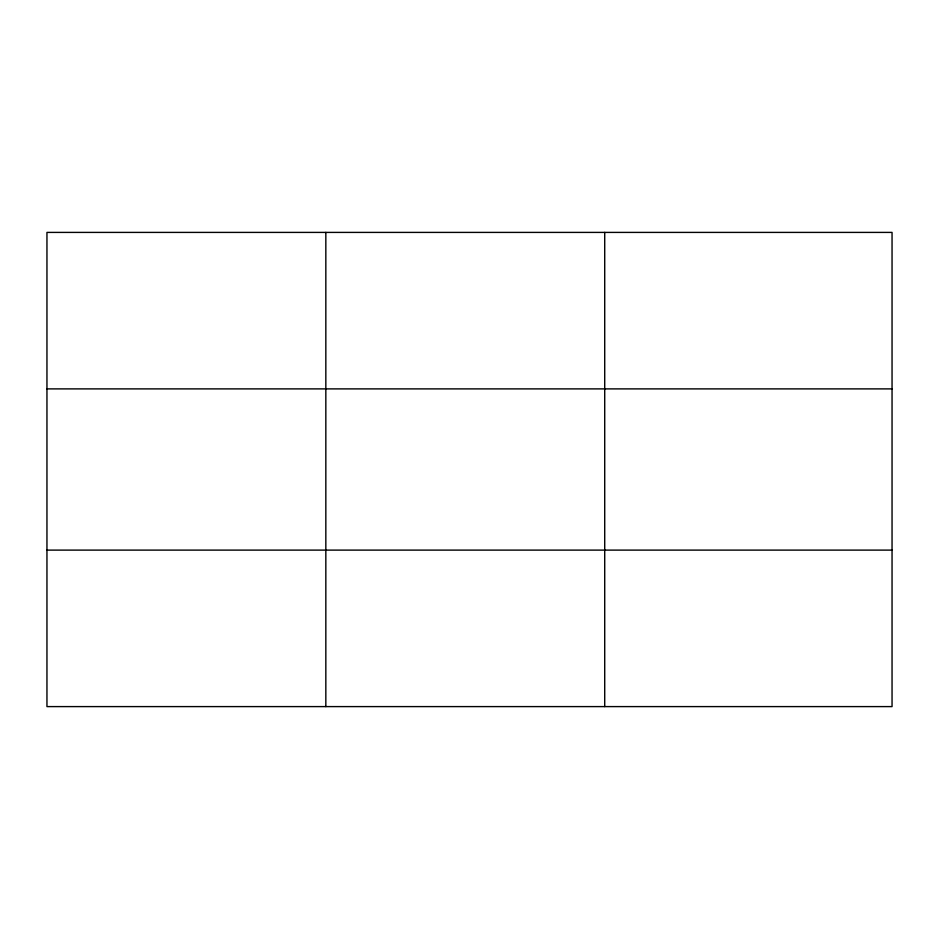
<?xml version="1.0" encoding="UTF-8"?>
<svg xmlns="http://www.w3.org/2000/svg" width="939" height="939" viewBox="0 0 939 939"><rect width="100%" height="100%" fill="white"/><g stroke="black" fill="none" stroke-linecap="round" stroke-linejoin="round"><path stroke-width="1.41" d="M325.833 232.403L325.833 706.598M604.716 232.403L604.716 706.598M892.05 550.113L892.05 706.598L46.95 706.598L46.95 232.403L892.05 232.403L892.05 550.113L46.95 550.113M46.95 388.887L892.05 388.887"/></g></svg>
